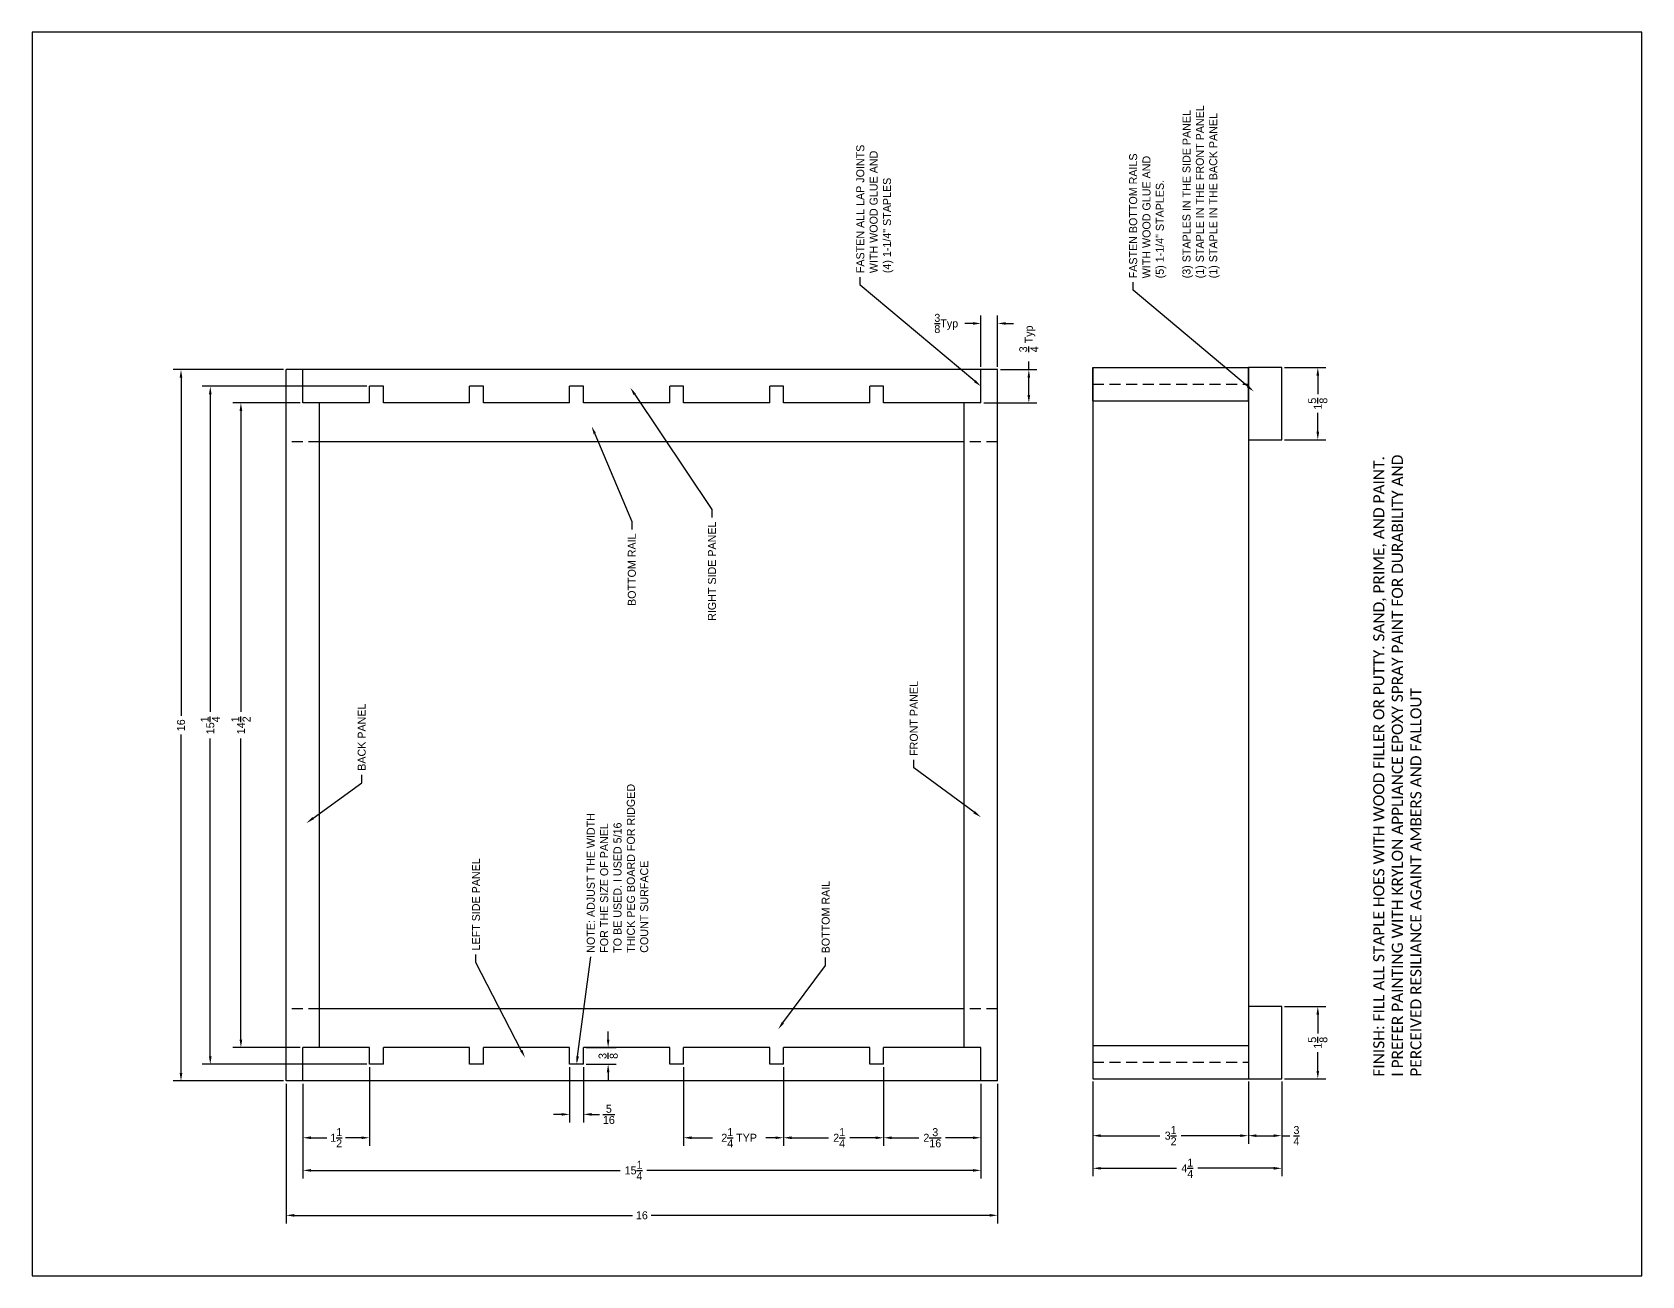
# Model space of a CAD drawing. Header units: inches. Extents: x 9.4 to 86.8, y 4.2 to 32.2.
# Drawn here: x 9.41 to 45.61, y 4.25 to 32.22 of the extents above; entities that cross this region are included whole.
import ezdxf

# ---------------------------------------------------------------- set-up
doc = ezdxf.new("R2010")
doc.units = ezdxf.units.IN
doc.header["$MEASUREMENT"] = 0
doc.linetypes.add('HIDDEN', pattern=[0.375, 0.25, -0.125])
doc.dimstyles.get("Standard").update_dxf_attribs({"dimtxt": 0.18, "dimasz": 0.18, "dimexe": 0.18, "dimexo": 0.0625, "dimgap": 0.09, "dimtad": 0, "dimdec": 4, "dimzin": 0, "dimdsep": 46, "dimlunit": 5, "dimtxsty": 'Standard', "dimcen": 0.09, "dimadec": 0, "dimazin": 0, "dimtfac": 1, "dimtdec": 4, "dimtofl": 0, "dimtmove": 0, "dimatfit": 3, "dimfxl": 0, "dimtolj": 1, "dimtzin": 0, "dimarcsym": 0})

# ---------------------------------------------------------------- blocks, each defined once
blk = doc.blocks.new('*D1')
at = {"color": 0, "lineweight": -2}
for p, q in [((28.562, 8.941), (28.562, 7.171)), ((30.75, 8.566), (30.75, 7.171)), ((28.742, 7.351), (29.356, 7.351)), ((30.57, 7.351), (29.956, 7.351))]:
    blk.add_line(p, q, dxfattribs=at)
at = {"color": 0}
for points in [[(28.742, 7.381), (28.742, 7.321), (28.562, 7.351)], [(30.57, 7.381), (30.57, 7.321), (30.75, 7.351)]]:
    blk.add_solid(points, dxfattribs=at)
at = {"layer": 'Defpoints', "color": 0}
for p in [(28.562, 9.004), (30.75, 8.629), (28.562, 7.351)]:
    blk.add_point(p, dxfattribs=at)
at = {"color": 0, "insert": (29.656, 7.351), "char_height": 0.18, "attachment_point": 5}
blk.add_mtext('\\A1;2{\\H1.000000x;\\S3/16;}', dxfattribs=at)
blk = doc.blocks.new('*D2')
at = {"color": 0, "lineweight": -2}
for p, q in [((26.312, 8.941), (26.312, 7.171)), ((28.562, 8.941), (28.562, 7.171)), ((26.492, 7.351), (27.322, 7.351)), ((28.382, 7.351), (27.802, 7.351))]:
    blk.add_line(p, q, dxfattribs=at)
at = {"color": 0}
for points in [[(26.492, 7.381), (26.492, 7.321), (26.312, 7.351)], [(28.382, 7.381), (28.382, 7.321), (28.562, 7.351)]]:
    blk.add_solid(points, dxfattribs=at)
at = {"layer": 'Defpoints', "color": 0}
for p in [(26.312, 9.004), (28.562, 9.004), (26.312, 7.351)]:
    blk.add_point(p, dxfattribs=at)
at = {"color": 0, "insert": (27.562, 7.351), "char_height": 0.18, "attachment_point": 5}
blk.add_mtext('\\A1;2{\\H1.000000x;\\S1/4;}', dxfattribs=at)
blk = doc.blocks.new('*D3')
at = {"color": 0, "lineweight": -2}
for p, q in [((24.062, 8.941), (24.062, 7.171)), ((26.312, 8.941), (26.312, 7.171)), ((24.242, 7.351), (24.712, 7.351)), ((26.132, 7.351), (25.912, 7.351))]:
    blk.add_line(p, q, dxfattribs=at)
at = {"color": 0}
for points in [[(24.242, 7.381), (24.242, 7.321), (24.062, 7.351)], [(26.132, 7.381), (26.132, 7.321), (26.312, 7.351)]]:
    blk.add_solid(points, dxfattribs=at)
at = {"layer": 'Defpoints', "color": 0}
for p in [(24.062, 9.004), (26.312, 9.004), (26.312, 7.351)]:
    blk.add_point(p, dxfattribs=at)
at = {"color": 0, "insert": (25.312, 7.351), "char_height": 0.18, "attachment_point": 5}
blk.add_mtext('\\A1;2{\\H1.000000x;\\S1/4;} TYP', dxfattribs=at)
blk = doc.blocks.new('*D4')
at = {"color": 0, "lineweight": -2}
for p, q in [((15.5, 8.566), (15.5, 6.437)), ((30.75, 8.566), (30.75, 6.437)), ((15.68, 6.617), (22.637, 6.617)), ((30.57, 6.617), (23.237, 6.617))]:
    blk.add_line(p, q, dxfattribs=at)
at = {"color": 0}
for points in [[(15.68, 6.647), (15.68, 6.587), (15.5, 6.617)], [(30.57, 6.647), (30.57, 6.587), (30.75, 6.617)]]:
    blk.add_solid(points, dxfattribs=at)
at = {"layer": 'Defpoints', "color": 0}
for p in [(15.5, 8.629), (30.75, 8.629), (15.5, 6.617)]:
    blk.add_point(p, dxfattribs=at)
at = {"color": 0, "insert": (22.937, 6.617), "char_height": 0.18, "attachment_point": 5}
blk.add_mtext('\\A1;15{\\H1.000000x;\\S1/4;}', dxfattribs=at)
blk = doc.blocks.new('*D5')
at = {"color": 0, "lineweight": -2}
for p, q in [((15.062, 24.629), (12.58, 24.629)), ((12.76, 24.449), (12.76, 16.839)), ((12.76, 8.809), (12.76, 16.419)), ((15.062, 8.629), (12.58, 8.629))]:
    blk.add_line(p, q, dxfattribs=at)
at = {"color": 0}
for points in [[(12.73, 24.449), (12.79, 24.449), (12.76, 24.629)], [(12.73, 8.809), (12.79, 8.809), (12.76, 8.629)]]:
    blk.add_solid(points, dxfattribs=at)
at = {"layer": 'Defpoints', "color": 0}
for p in [(12.76, 24.629), (15.125, 24.629), (15.125, 8.629)]:
    blk.add_point(p, dxfattribs=at)
at = {"color": 0, "insert": (12.76, 16.629), "char_height": 0.18, "attachment_point": 5, "rotation": 90}
blk.add_mtext('\\A1;16', dxfattribs=at)
blk = doc.blocks.new('*D6')
at = {"color": 0, "lineweight": -2}
for p, q in [((17, 8.941), (17, 7.171)), ((15.5, 8.566), (15.5, 7.171)), ((15.68, 7.351), (16.04, 7.351)), ((16.82, 7.351), (16.46, 7.351))]:
    blk.add_line(p, q, dxfattribs=at)
at = {"color": 0}
for points in [[(15.68, 7.381), (15.68, 7.321), (15.5, 7.351)], [(16.82, 7.381), (16.82, 7.321), (17, 7.351)]]:
    blk.add_solid(points, dxfattribs=at)
at = {"layer": 'Defpoints', "color": 0}
for p in [(17, 9.004), (15.5, 8.629), (15.5, 7.351)]:
    blk.add_point(p, dxfattribs=at)
at = {"color": 0, "insert": (16.25, 7.351), "char_height": 0.18, "attachment_point": 5}
blk.add_mtext('\\A1;1{\\H1.000000x;\\S1/2;}', dxfattribs=at)
blk = doc.blocks.new('*D7')
at = {"color": 0, "lineweight": -2}
for p, q in [((15.125, 8.566), (15.125, 5.426)), ((31.125, 8.566), (31.125, 5.426)), ((15.305, 5.606), (22.915, 5.606)), ((30.945, 5.606), (23.335, 5.606))]:
    blk.add_line(p, q, dxfattribs=at)
at = {"color": 0}
for points in [[(15.305, 5.636), (15.305, 5.576), (15.125, 5.606)], [(30.945, 5.636), (30.945, 5.576), (31.125, 5.606)]]:
    blk.add_solid(points, dxfattribs=at)
at = {"layer": 'Defpoints', "color": 0}
for p in [(15.125, 8.629), (31.125, 8.629), (15.125, 5.606)]:
    blk.add_point(p, dxfattribs=at)
at = {"color": 0, "insert": (23.125, 5.606), "char_height": 0.18, "attachment_point": 5}
blk.add_mtext('\\A1;16', dxfattribs=at)
blk = doc.blocks.new('*D8')
at = {"color": 0, "lineweight": -2}
for p, q in [((33.266, 8.613), (33.266, 7.218)), ((36.766, 8.613), (36.766, 7.218)), ((33.446, 7.398), (34.776, 7.398)), ((36.586, 7.398), (35.256, 7.398))]:
    blk.add_line(p, q, dxfattribs=at)
at = {"color": 0}
for points in [[(33.446, 7.428), (33.446, 7.368), (33.266, 7.398)], [(36.586, 7.428), (36.586, 7.368), (36.766, 7.398)]]:
    blk.add_solid(points, dxfattribs=at)
at = {"layer": 'Defpoints', "color": 0}
for p in [(33.266, 8.676), (36.766, 8.676), (36.766, 7.398)]:
    blk.add_point(p, dxfattribs=at)
at = {"color": 0, "insert": (35.016, 7.398), "char_height": 0.18, "attachment_point": 5}
blk.add_mtext('\\A1;3{\\H1.000000x;\\S1/2;}', dxfattribs=at)
blk = doc.blocks.new('*D9')
at = {"color": 0, "lineweight": -2}
for p, q in [((36.766, 8.551), (36.766, 7.218)), ((37.516, 8.613), (37.516, 7.218)), ((36.946, 7.398), (37.336, 7.398)), ((37.516, 7.398), (37.696, 7.398))]:
    blk.add_line(p, q, dxfattribs=at)
at = {"color": 0}
for points in [[(36.946, 7.428), (36.946, 7.368), (36.766, 7.398)], [(37.336, 7.428), (37.336, 7.368), (37.516, 7.398)]]:
    blk.add_solid(points, dxfattribs=at)
at = {"layer": 'Defpoints', "color": 0}
for p in [(36.766, 8.613), (37.516, 8.676), (37.516, 7.398)]:
    blk.add_point(p, dxfattribs=at)
at = {"color": 0, "insert": (37.846, 7.398), "char_height": 0.18, "attachment_point": 5}
blk.add_mtext('\\A1;{\\H1.000000x;\\S3/4;}', dxfattribs=at)
blk = doc.blocks.new('*D10')
at = {"color": 0, "lineweight": -2}
for p, q in [((33.266, 8.613), (33.266, 6.484)), ((37.516, 8.613), (37.516, 6.484)), ((33.446, 6.664), (35.151, 6.664)), ((37.336, 6.664), (35.631, 6.664))]:
    blk.add_line(p, q, dxfattribs=at)
at = {"color": 0}
for points in [[(33.446, 6.694), (33.446, 6.634), (33.266, 6.664)], [(37.336, 6.694), (37.336, 6.634), (37.516, 6.664)]]:
    blk.add_solid(points, dxfattribs=at)
at = {"layer": 'Defpoints', "color": 0}
for p in [(33.266, 8.676), (37.516, 8.676), (37.516, 6.664)]:
    blk.add_point(p, dxfattribs=at)
at = {"color": 0, "insert": (35.391, 6.664), "char_height": 0.18, "attachment_point": 5}
blk.add_mtext('\\A1;4{\\H1.000000x;\\S1/4;}', dxfattribs=at)
blk = doc.blocks.new('*D11')
at = {"color": 0, "lineweight": -2}
for p, q in [((37.578, 10.301), (38.506, 10.301)), ((38.326, 10.121), (38.326, 9.698)), ((38.326, 8.856), (38.326, 9.278)), ((37.578, 8.676), (38.506, 8.676))]:
    blk.add_line(p, q, dxfattribs=at)
at = {"color": 0}
for points in [[(38.296, 10.121), (38.356, 10.121), (38.326, 10.301)], [(38.296, 8.856), (38.356, 8.856), (38.326, 8.676)]]:
    blk.add_solid(points, dxfattribs=at)
at = {"layer": 'Defpoints', "color": 0}
for p in [(37.516, 10.301), (38.326, 10.301), (37.516, 8.676)]:
    blk.add_point(p, dxfattribs=at)
at = {"color": 0, "insert": (38.326, 9.488), "char_height": 0.18, "attachment_point": 5, "rotation": 90}
blk.add_mtext('\\A1;1{\\H1.000000x;\\S5/8;}', dxfattribs=at)
blk = doc.blocks.new('*D12')
at = {"color": 0, "lineweight": -2}
for p, q in [((37.578, 24.676), (38.506, 24.676)), ((38.326, 24.496), (38.326, 24.073)), ((38.326, 23.231), (38.326, 23.653)), ((37.578, 23.051), (38.506, 23.051))]:
    blk.add_line(p, q, dxfattribs=at)
at = {"color": 0}
for points in [[(38.296, 24.496), (38.356, 24.496), (38.326, 24.676)], [(38.296, 23.231), (38.356, 23.231), (38.326, 23.051)]]:
    blk.add_solid(points, dxfattribs=at)
at = {"layer": 'Defpoints', "color": 0}
for p in [(37.516, 24.676), (38.326, 24.676), (37.516, 23.051)]:
    blk.add_point(p, dxfattribs=at)
at = {"color": 0, "insert": (38.326, 23.863), "char_height": 0.18, "attachment_point": 5, "rotation": 90}
blk.add_mtext('\\A1;1{\\H1.000000x;\\S5/8;}', dxfattribs=at)
blk = doc.blocks.new('*D13')
at = {"color": 0, "lineweight": -2}
for p, q in [((21.5, 8.941), (21.5, 7.697)), ((21.812, 8.941), (21.812, 7.697)), ((21.32, 7.877), (21.14, 7.877)), ((21.992, 7.877), (22.172, 7.877))]:
    blk.add_line(p, q, dxfattribs=at)
at = {"color": 0}
for points in [[(21.32, 7.907), (21.32, 7.847), (21.5, 7.877)], [(21.992, 7.907), (21.992, 7.847), (21.812, 7.877)]]:
    blk.add_solid(points, dxfattribs=at)
at = {"layer": 'Defpoints', "color": 0}
for p in [(21.5, 9.004), (21.812, 9.004), (21.812, 7.877)]:
    blk.add_point(p, dxfattribs=at)
at = {"color": 0, "insert": (22.382, 7.877), "char_height": 0.18, "attachment_point": 5}
blk.add_mtext('\\A1;{\\H1.000000x;\\S5/16;}', dxfattribs=at)
blk = doc.blocks.new('*D14')
at = {"color": 0, "lineweight": -2}
for p, q in [((22.366, 9.559), (22.366, 9.739)), ((21.875, 9.379), (22.546, 9.379)), ((21.875, 9.004), (22.546, 9.004)), ((22.366, 8.824), (22.366, 8.644))]:
    blk.add_line(p, q, dxfattribs=at)
at = {"color": 0}
for points in [[(22.336, 9.559), (22.396, 9.559), (22.366, 9.379)], [(22.336, 8.824), (22.396, 8.824), (22.366, 9.004)]]:
    blk.add_solid(points, dxfattribs=at)
at = {"layer": 'Defpoints', "color": 0}
for p in [(21.812, 9.379), (22.366, 9.379), (21.812, 9.004)]:
    blk.add_point(p, dxfattribs=at)
at = {"color": 0, "insert": (22.366, 9.191), "char_height": 0.18, "attachment_point": 5, "rotation": 90}
blk.add_mtext('\\A1;{\\H1.000000x;\\S3/8;}', dxfattribs=at)
blk = doc.blocks.new('*D15')
at = {"color": 0, "lineweight": -2}
for p, q in [((30.75, 24.691), (30.75, 25.847)), ((31.125, 24.691), (31.125, 25.847)), ((30.57, 25.667), (30.39, 25.667)), ((31.305, 25.667), (31.485, 25.667))]:
    blk.add_line(p, q, dxfattribs=at)
at = {"color": 0}
for points in [[(30.57, 25.697), (30.57, 25.637), (30.75, 25.667)], [(31.305, 25.697), (31.305, 25.637), (31.125, 25.667)]]:
    blk.add_solid(points, dxfattribs=at)
at = {"layer": 'Defpoints', "color": 0}
for p in [(30.75, 25.667), (30.75, 24.629), (31.125, 24.629)]:
    blk.add_point(p, dxfattribs=at)
at = {"color": 0, "insert": (29.97, 25.667), "char_height": 0.18, "attachment_point": 5}
blk.add_mtext('\\A1;{\\H1.000000x;\\S3/8;}Typ', dxfattribs=at)
blk = doc.blocks.new('*D17')
at = {"color": 0, "lineweight": -2}
for p, q in [((31.187, 24.629), (32.007, 24.629)), ((31.827, 24.629), (31.827, 24.809)), ((31.827, 24.059), (31.827, 24.449)), ((30.812, 23.879), (32.007, 23.879))]:
    blk.add_line(p, q, dxfattribs=at)
at = {"color": 0}
for points in [[(31.797, 24.449), (31.857, 24.449), (31.827, 24.629)], [(31.797, 24.059), (31.857, 24.059), (31.827, 23.879)]]:
    blk.add_solid(points, dxfattribs=at)
at = {"layer": 'Defpoints', "color": 0}
for p in [(31.125, 24.629), (31.827, 24.629), (30.75, 23.879)]:
    blk.add_point(p, dxfattribs=at)
at = {"color": 0, "insert": (31.827, 25.319), "char_height": 0.18, "attachment_point": 5, "rotation": 90}
blk.add_mtext('\\A1;{\\H1.000000x;\\S3/4;} Typ', dxfattribs=at)
blk = doc.blocks.new('*D18')
at = {"color": 0, "lineweight": -2}
for p, q in [((15.437, 23.879), (13.927, 23.879)), ((14.107, 23.699), (14.107, 16.929)), ((14.107, 9.559), (14.107, 16.329)), ((15.437, 9.379), (13.927, 9.379))]:
    blk.add_line(p, q, dxfattribs=at)
at = {"color": 0}
for points in [[(14.077, 23.699), (14.137, 23.699), (14.107, 23.879)], [(14.077, 9.559), (14.137, 9.559), (14.107, 9.379)]]:
    blk.add_solid(points, dxfattribs=at)
at = {"layer": 'Defpoints', "color": 0}
for p in [(14.107, 23.879), (15.5, 23.879), (15.5, 9.379)]:
    blk.add_point(p, dxfattribs=at)
at = {"color": 0, "insert": (14.107, 16.629), "char_height": 0.18, "attachment_point": 5, "rotation": 90}
blk.add_mtext('\\A1;14{\\H1.000000x;\\S1/2;}', dxfattribs=at)
blk = doc.blocks.new('*D19')
at = {"color": 0, "lineweight": -2}
for p, q in [((16.937, 24.254), (13.238, 24.254)), ((13.418, 24.074), (13.418, 16.929)), ((13.418, 9.184), (13.418, 16.329)), ((16.937, 9.004), (13.238, 9.004))]:
    blk.add_line(p, q, dxfattribs=at)
at = {"color": 0}
for points in [[(13.388, 24.074), (13.448, 24.074), (13.418, 24.254)], [(13.388, 9.184), (13.448, 9.184), (13.418, 9.004)]]:
    blk.add_solid(points, dxfattribs=at)
at = {"layer": 'Defpoints', "color": 0}
for p in [(17, 24.254), (13.418, 9.004), (17, 9.004)]:
    blk.add_point(p, dxfattribs=at)
at = {"color": 0, "insert": (13.418, 16.629), "char_height": 0.18, "attachment_point": 5, "rotation": 90}
blk.add_mtext('\\A1;15{\\H1.000000x;\\S1/4;}', dxfattribs=at)

msp = doc.modelspace()

# ---------------------------------------------------------------- linework, layer by layer
for p, q in [((28.0364, 26.52857), (28.0364, 26.70857)), ((30.61192, 24.36932), (28.0364, 26.52857)), ((34.173, 26.41238), (34.173, 26.59238)), ((36.74852, 24.25312), (34.173, 26.41238)), ((31.12486, 24.62867), (15.12486, 24.62867)), ((15.12486, 8.62867), (15.12486, 24.62867)), ((15.49986, 23.87867), (15.49986, 24.62867)), ((30.74986, 23.87867), (30.74986, 24.62867)), ((31.12486, 8.62867), (31.12486, 24.62867)), ((33.26566, 24.67595), (33.26566, 8.67595)), ((33.26566, 24.67595), (36.76566, 24.67595)), ((33.26566, 23.92595), (33.26566, 24.67595)), ((36.76566, 23.92595), (36.76566, 24.67595)), ((36.76566, 24.67595), (36.76566, 8.67595)), ((37.51566, 24.67595), (36.76566, 24.67595)), ((37.51566, 23.05095), (37.51566, 24.67595)), ((17.31236, 24.25367), (16.99986, 24.25367)), ((16.99986, 23.87867), (16.99986, 24.25367)), ((17.31236, 23.87867), (17.31236, 24.25367)), ((19.56236, 24.25367), (19.24986, 24.25367)), ((19.24986, 23.87867), (19.24986, 24.25367)), ((19.56236, 23.87867), (19.56236, 24.25367)), ((21.81236, 24.25367), (21.49986, 24.25367)), ((21.49986, 23.87867), (21.49986, 24.25367)), ((21.81236, 23.87867), (21.81236, 24.25367)), ((22.96523, 24.07056), (24.70087, 21.48122)), ((24.06236, 24.25367), (23.74986, 24.25367)), ((23.74986, 23.87867), (23.74986, 24.25367)), ((24.06236, 23.87867), (24.06236, 24.25367)), ((26.31236, 24.25367), (25.99986, 24.25367)), ((25.99986, 23.87867), (25.99986, 24.25367)), ((26.31236, 23.87867), (26.31236, 24.25367)), ((28.56236, 24.25367), (28.24986, 24.25367)), ((28.24986, 23.87867), (28.24986, 24.25367)), ((28.56236, 23.87867), (28.56236, 24.25367)), ((33.26566, 23.92595), (36.76566, 23.92595)), ((16.99986, 23.87867), (15.49986, 23.87867)), ((15.87486, 9.37867), (15.87486, 23.87867)), ((19.24986, 23.87867), (17.31236, 23.87867)), ((21.49986, 23.87867), (19.56236, 23.87867)), ((23.74986, 23.87867), (21.81236, 23.87867)), ((25.99986, 23.87867), (24.06236, 23.87867)), ((28.24986, 23.87867), (26.31236, 23.87867)), ((30.74986, 23.87867), (28.56236, 23.87867)), ((30.37486, 9.37867), (30.37486, 23.87867)), ((22.06708, 23.18579), (22.89839, 21.21402)), ((30.37486, 23.00367), (15.87486, 23.00367)), ((36.76566, 23.05095), (37.51566, 23.05095)), ((24.70087, 21.48122), (24.70087, 21.30122)), ((22.89839, 21.21402), (22.89839, 21.03402)), ((29.24044, 15.66951), (29.24044, 15.84951)), ((30.59739, 14.67378), (29.24044, 15.66951)), ((15.73372, 14.53983), (16.82338, 15.3355)), ((16.82338, 15.3355), (16.82338, 15.5155)), ((19.39358, 11.29402), (19.39358, 11.47402)), ((20.41264, 9.31639), (19.39358, 11.29402)), ((21.67974, 9.18211), (21.9763, 11.42179)), ((26.29715, 9.93687), (27.25787, 11.22866)), ((27.25787, 11.22866), (27.25787, 11.40866)), ((30.37486, 10.25367), (15.87486, 10.25367)), ((37.51566, 10.30095), (36.76566, 10.30095)), ((37.51566, 8.67595), (37.51566, 10.30095)), ((33.26566, 9.42595), (33.26566, 8.67595)), ((33.26566, 9.42595), (36.76566, 9.42595)), ((36.76566, 9.42595), (36.76566, 8.67595)), ((16.99986, 9.37867), (15.49986, 9.37867)), ((15.49986, 8.62867), (15.49986, 9.37867)), ((16.99986, 9.00367), (16.99986, 9.37867)), ((17.31236, 9.00367), (17.31236, 9.37867)), ((19.24986, 9.37867), (17.31236, 9.37867)), ((19.24986, 9.00367), (19.24986, 9.37867)), ((19.56236, 9.00367), (19.56236, 9.37867)), ((21.49986, 9.37867), (19.56236, 9.37867)), ((21.49986, 9.00367), (21.49986, 9.37867)), ((21.81236, 9.00367), (21.81236, 9.37867)), ((23.74986, 9.37867), (21.81236, 9.37867)), ((23.74986, 9.00367), (23.74986, 9.37867)), ((24.06236, 9.00367), (24.06236, 9.37867)), ((25.99986, 9.37867), (24.06236, 9.37867)), ((25.99986, 9.00367), (25.99986, 9.37867)), ((26.31236, 9.00367), (26.31236, 9.37867)), ((28.24986, 9.37867), (26.31236, 9.37867)), ((28.24986, 9.00367), (28.24986, 9.37867)), ((30.74986, 9.37867), (28.56236, 9.37867)), ((28.56236, 9.00367), (28.56236, 9.37867)), ((30.74986, 8.62867), (30.74986, 9.37867)), ((17.31236, 9.00367), (16.99986, 9.00367)), ((19.56236, 9.00367), (19.24986, 9.00367)), ((21.81236, 9.00367), (21.49986, 9.00367)), ((24.06236, 9.00367), (23.74986, 9.00367)), ((26.31236, 9.00367), (25.99986, 9.00367)), ((28.56236, 9.00367), (28.24986, 9.00367)), ((31.12486, 8.62867), (15.12486, 8.62867)), ((33.26566, 8.67595), (36.76566, 8.67595)), ((36.76566, 8.67595), (37.51566, 8.67595))]:
    msp.add_line(p, q)
at = {"linetype": 'HIDDEN'}
for p, q in [((33.26566, 24.30095), (36.76566, 24.30095)), ((15.87486, 23.00367), (15.12486, 23.00367)), ((31.12486, 23.00367), (30.37486, 23.00367)), ((15.87486, 10.25367), (15.12486, 10.25367)), ((31.12486, 10.25367), (30.37486, 10.25367)), ((33.26566, 9.05095), (36.76566, 9.05095))]:
    msp.add_line(p, q, dxfattribs=at)
msp.add_lwpolyline([(9.41302, 4.24576), (45.61286, 4.24576), (45.61286, 32.21835), (9.41302, 32.21835)], close=True)
for points in [[(30.6312, 24.39231), (30.59265, 24.34633), (30.74986, 24.25367)], [(36.76779, 24.27611), (36.72924, 24.23013), (36.88645, 24.13748)], [(22.94032, 24.05385), (22.99015, 24.08726), (22.86501, 24.22007)], [(22.03944, 23.17414), (22.09473, 23.19745), (21.99715, 23.35166)], [(15.75141, 14.51561), (15.71602, 14.56406), (15.58835, 14.43368)], [(30.61513, 14.69796), (30.57964, 14.64959), (30.74251, 14.56729)], [(26.32122, 9.91896), (26.27308, 9.95477), (26.18973, 9.79243)], [(20.43931, 9.33013), (20.38597, 9.30265), (20.49509, 9.15638)], [(21.70948, 9.17818), (21.65, 9.18605), (21.65611, 9.00367)]]:
    msp.add_solid(points)

# ---------------------------------------------------------------- texts
at = {"rotation": 90}
for s, insert, char_height, attachment_point in [('FASTEN BOTTOM RAILS\\PWITH WOOD GLUE AND \\P(5) 1-1/4" STAPLES. \\P\\P(3) STAPLES IN THE SIDE PANEL \\P(1) STAPLE IN THE FRONT PANEL \\P(1) STAPLE IN THE BACK PANEL', (34.083, 26.68238), 0.18, 1), ('FASTEN ALL LAP JOINTS\\PWITH WOOD GLUE AND \\P(4) 1-1/4" STAPLES', (27.9464, 26.79857), 0.18, 1), ('{\\fCalibri|b0|i0|c0|p34;FINISH: FILL ALL STAPLE HOES WITH WOOD FILLER OR PUTTY. SAND, PRIME, AND PAINT.\\PI PREFER PAINTING WITH KRYLON APPLIANCE EPOXY SPRAY PAINT FOR DURABILITY AND \\PPERCEIVED RESILIANCE AGAINT AMBERS AND FALLOUT}', (39.5729, 8.72552), 0.25, 1), ('\\A1;RIGHT SIDE PANEL', (24.61087, 21.21122), 0.18, 3), ('\\A1;BOTTOM RAIL', (22.80839, 20.94402), 0.18, 3), ('\\A1;FRONT PANEL', (29.15044, 15.93951), 0.18, 1), ('\\A1;BACK PANEL', (16.73338, 15.6055), 0.18, 1), ('NOTE: ADJUST THE WIDTH\\PFOR THE SIZE OF PANEL\\PTO BE USED. I USED 5/16\\PTHICK PEG BOARD FOR RIDGED\\PCOUNT SURFACE', (21.8863, 11.51179), 0.18, 1), ('\\A1;LEFT SIDE PANEL', (19.30358, 11.56402), 0.18, 1), ('\\A1;BOTTOM RAIL', (27.16787, 11.49866), 0.18, 1)]:
    msp.add_mtext(s, dxfattribs=dict(at, insert=insert, char_height=char_height, attachment_point=attachment_point))

# ---------------------------------------------------------------- dimensions: what is measured, and where the dimension line sits
at = {"color": 5}
for base, p1, p2, angle, text, picture, middle in [((30.74986, 25.66689), (31.12486, 24.62867), (30.74986, 24.62867), 180, '<>Typ', '*D15', (29.96986, 25.66689)), ((31.82728, 24.62867), (30.74986, 23.87867), (31.12486, 24.62867), 90, '<> Typ', '*D17', (31.82728, 25.31867))]:
    dim = msp.add_linear_dim(base=base, p1=p1, p2=p2, angle=angle, text=text, dimstyle='Standard', dxfattribs=at)
    dim.commit()
    dim.dimension.update_dxf_attribs({"geometry": picture, "text_midpoint": middle})
for base, p1, p2, angle, picture, middle in [((12.75979, 24.62867), (15.12486, 8.62867), (15.12486, 24.62867), 90, '*D5', (12.75979, 16.62867)), ((26.31236, 7.35076), (28.56236, 9.00367), (26.31236, 9.00367), 180, '*D2', (27.56236, 7.35076)), ((15.49986, 6.61696), (30.74986, 8.62867), (15.49986, 8.62867), 180, '*D4', (22.93736, 6.61696))]:
    dim = msp.add_linear_dim(base=base, p1=p1, p2=p2, angle=angle, dimstyle='Standard', dxfattribs=at)
    dim.commit()
    dim.dimension.update_dxf_attribs({"geometry": picture, "text_midpoint": middle, "dimtype": 160})
for base, p1, p2, angle, picture, middle in [((38.32551, 24.67595), (37.51566, 23.05095), (37.51566, 24.67595), 90, '*D12', (38.32551, 23.86345)), ((13.41793, 9.00367), (16.99986, 24.25367), (16.99986, 9.00367), 90, '*D19', (13.41793, 16.62867)), ((14.1069, 23.87867), (15.49986, 9.37867), (15.49986, 23.87867), 90, '*D18', (14.1069, 16.62867)), ((38.32551, 10.30095), (37.51566, 8.67595), (37.51566, 10.30095), 90, '*D11', (38.32551, 9.48845)), ((22.36578, 9.37867), (21.81236, 9.00367), (21.81236, 9.37867), 90, '*D14', (22.36578, 9.19117)), ((21.81236, 7.877), (21.49986, 9.00367), (21.81236, 9.00367), 180, '*D13', (22.38236, 7.877)), ((28.56236, 7.35076), (30.74986, 8.62867), (28.56236, 9.00367), 180, '*D1', (29.65611, 7.35076)), ((15.12486, 5.60645), (31.12486, 8.62867), (15.12486, 8.62867), 180, '*D7', (23.12486, 5.60645)), ((36.76566, 7.39804), (33.26566, 8.67595), (36.76566, 8.67595), 180, '*D8', (35.01566, 7.39804)), ((37.51566, 6.66424), (33.26566, 8.67595), (37.51566, 8.67595), 180, '*D10', (35.39066, 6.66424)), ((37.51566, 7.39804), (36.76566, 8.61345), (37.51566, 8.67595), 180, '*D9', (37.84566, 7.39804))]:
    dim = msp.add_linear_dim(base=base, p1=p1, p2=p2, angle=angle, dimstyle='Standard', dxfattribs=at)
    dim.commit()
    dim.dimension.update_dxf_attribs({"geometry": picture, "text_midpoint": middle})
dim = msp.add_linear_dim(base=(15.49986, 7.35076), p1=(16.99986, 9.00367), p2=(15.49986, 8.62867), angle=180, dimstyle='Standard')
dim.commit()
dim.dimension.update_dxf_attribs({"geometry": '*D6', "text_midpoint": (16.24986, 7.35076)})
dim = msp.add_linear_dim(base=(26.31236, 7.35076), p1=(24.06236, 9.00367), p2=(26.31236, 9.00367), angle=180, text='<> TYP', dimstyle='Standard', dxfattribs=at)
dim.commit()
dim.dimension.update_dxf_attribs({"geometry": '*D3', "text_midpoint": (25.31236, 7.35076), "dimtype": 160})

doc.saveas('drawing.dxf')
